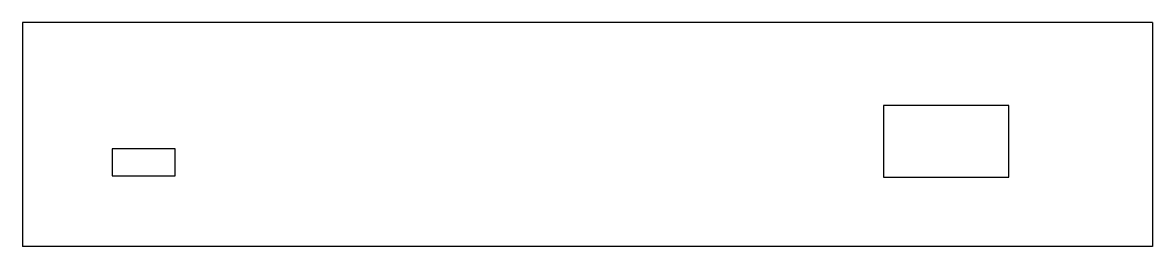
# Model space of a CAD drawing. Header units: millimetres. Extents: x -63 to 63, y -12 to 12.
import ezdxf

# ---------------------------------------------------------------- set-up
doc = ezdxf.new("R2010")
doc.units = ezdxf.units.MM
doc.layers.get('0').update_dxf_attribs({"color": 253, "lineweight": 25, "true_color": 0xadadad})
doc.layers.add('help', color=7, linetype='Continuous', lineweight=25)

msp = doc.modelspace()

# ---------------------------------------------------------------- linework, layer by layer
for p, q in [((47, 3.23), (33, 3.23)), ((33, 3.23), (33, -4.77)), ((47, -4.77), (47, 3.23)), ((-46, -1.6), (-53, -1.6)), ((-53, -1.6), (-53, -4.6)), ((-46, -4.6), (-46, -1.6)), ((-53, -4.6), (-46, -4.6)), ((33, -4.77), (47, -4.77))]:
    msp.add_line(p, q)
at = {"layer": 'help'}
for p, q in [((63, 12.5), (-63, 12.5)), ((-63, 12.5), (-63, -12.5)), ((63, 12.5), (63, -12.5)), ((63, -12.5), (-63, -12.5))]:
    msp.add_line(p, q, dxfattribs=at)

doc.saveas('drawing.dxf')
